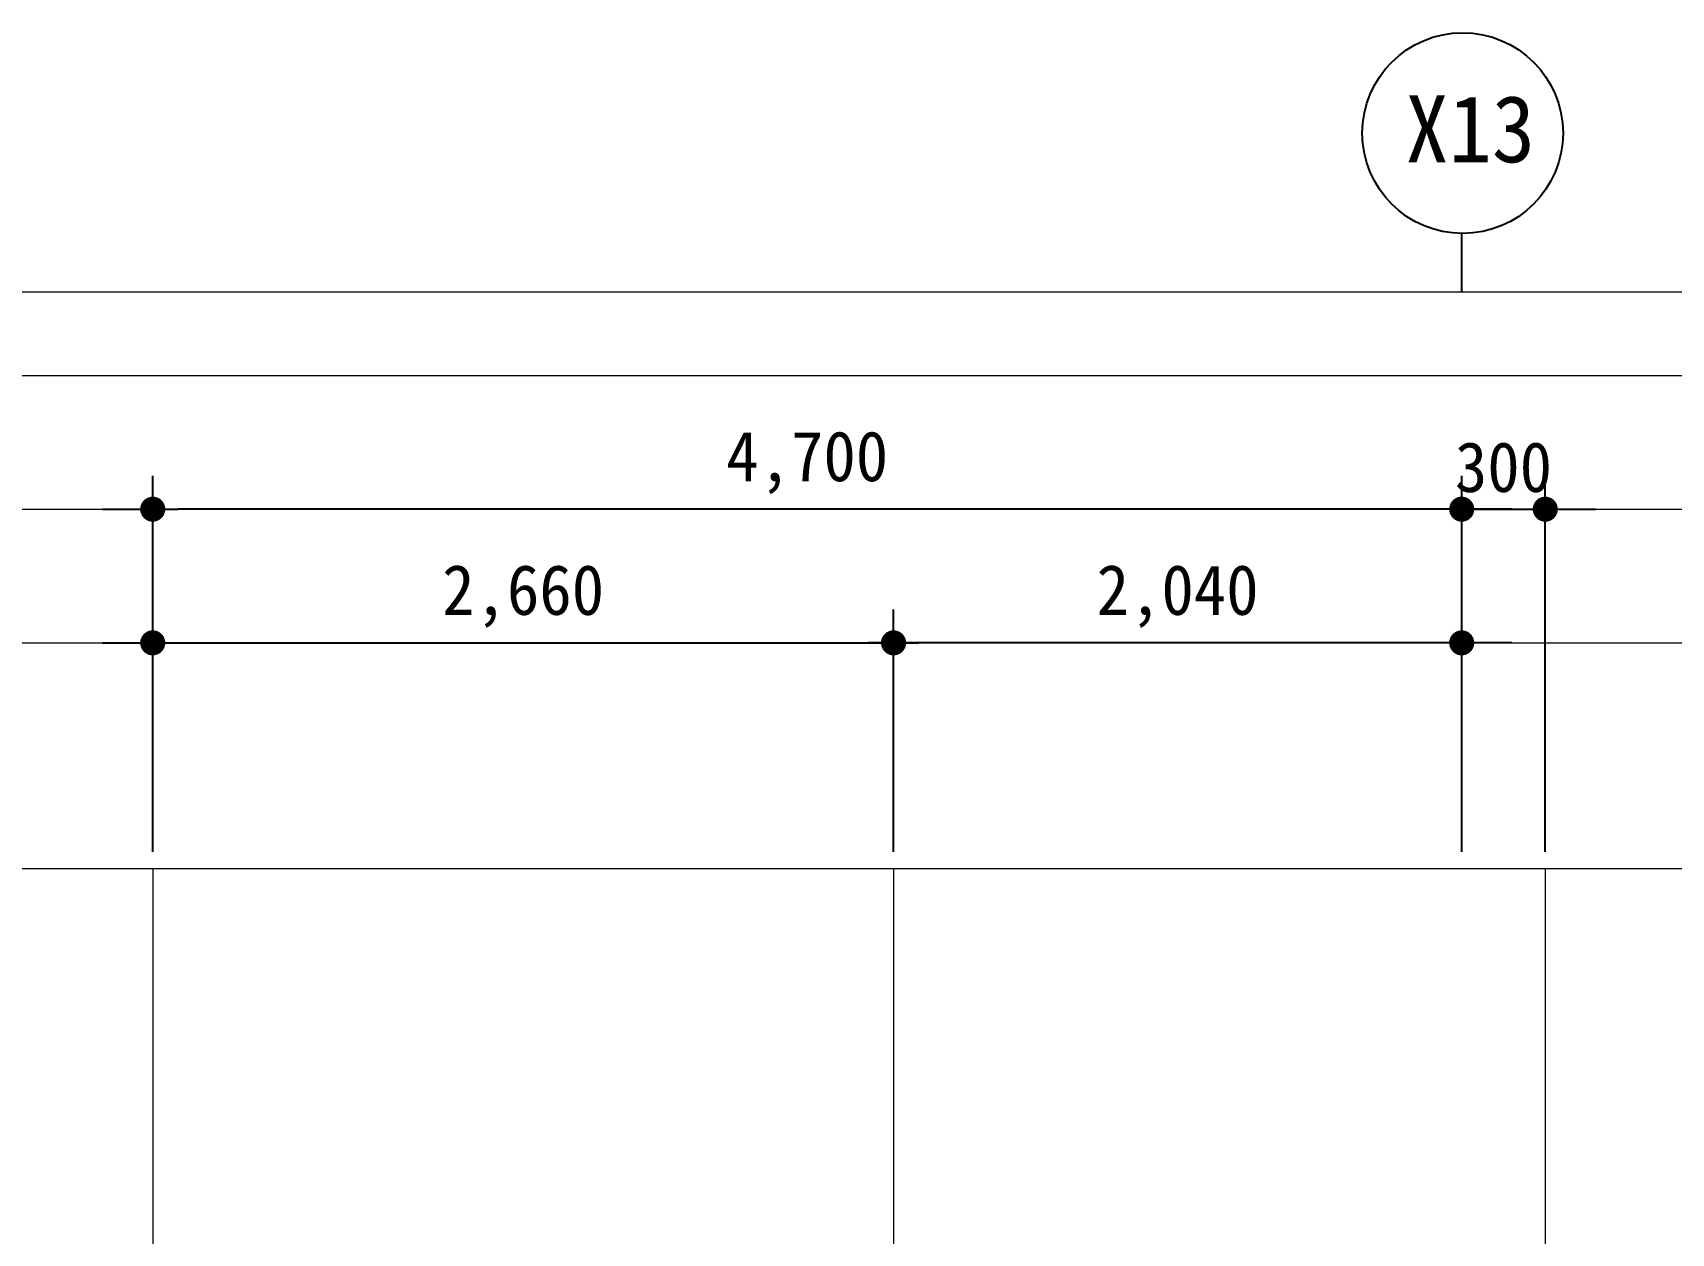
# Model space of a CAD drawing. Header units: millimetres. Extents: x -423835 to -174325, y -1379898 to -1311126.
# Drawn here: x -365345 to -359462, y -1369222 to -1364911 of the extents above; entities that cross this region are included whole.
import ezdxf
from ezdxf.enums import TextEntityAlignment as Align

# ---------------------------------------------------------------- set-up
doc = ezdxf.new("R2010")
doc.units = ezdxf.units.MM
doc.header["$LTSCALE"] = 100
doc.header["$MEASUREMENT"] = 0
doc.header["$PDSIZE"] = -10
doc.linetypes.add('CEN', pattern=[62, 60, -1, 0, -1])
doc.layers.get('0').update_dxf_attribs({"linetype": 'CONTINUOUS'})
doc.layers.get('Defpoints').update_dxf_attribs({"color": 153, "linetype": 'CONTINUOUS'})
for name, color, linetype, lineweight in [('A-AXIS-BUBL', 7, 'CONTINUOUS', 25), ('A-AXIS-LINE', 1, 'CEN', 15), ('A-XXXX-TXT2', 3, 'CONTINUOUS', 25)]:
    doc.layers.add(name, color=color, linetype=linetype, lineweight=lineweight)
doc.layers.add('A-DIMS', color=7, linetype='CONTINUOUS')
doc.layers.add('A-XXXX-NPLT', color=144, linetype='CONTINUOUS', lineweight=0, plot=False)
doc.styles.add('HY울릉도L', font='')
doc.styles.add('돋움체', font='')
doc.styles.get('HY울릉도L').set_extended_font_data('HYwulM')
doc.styles.get('돋움체').set_extended_font_data('DotumChe')
doc.dimstyles.new('CDIM', dxfattribs={"dimtxt": 3, "dimasz": 1.5, "dimexe": 2, "dimexo": 1, "dimgap": 1, "dimtad": 1, "dimdec": 0, "dimrnd": 0.5, "dimzin": 0, "dimdsep": 32, "dimlunit": 6, "dimtxsty": 'HY울릉도L', "dimblk1": '_CIDOT', "dimblk2": '_CIDOT', "dimsah": 1, "dimcen": 5.5, "dimclrd": 2, "dimclre": 2, "dimclrt": 7, "dimadec": 0, "dimazin": 0, "dimtfac": 1, "dimtdec": 0, "dimtix": 1, "dimtmove": 2, "dimatfit": 1, "dimldrblk": '_CIDOT', "dimfxl": 1, "dimtolj": 1, "dimtzin": 0, "dimlwd": -1, "dimarcsym": 0})

# ---------------------------------------------------------------- blocks, each defined once
blk = doc.blocks.new('A$C028158C4')
at = {"layer": 'A-AXIS-BUBL', "ltscale": 0.2}
blk.add_line((0, 0), (0, 175.2), dxfattribs=at)
blk.add_circle((2.9, 475.4), 300.3, dxfattribs=at)
blk = doc.blocks.new('_CIDOT')
at = {"color": 0, "linetype": 'ByBlock'}
blk.add_line((2, 0), (-1, 0), dxfattribs=at)
at = {"color": 0, "linetype": 'ByBlock', "const_width": 0.5}
blk.add_lwpolyline([(-0.25, 0, 1), (0.25, 0, 1)], format="xyb", close=True, dxfattribs=at)
blk = doc.blocks.new('*D484')
at = {"layer": 'A-DIMS', "lineweight": -2, "transparency": 16777216}
for p, q in [((-364914.2, -1367851.9), (-364914.2, -1366501.9)), ((-360214.2, -1367851.9), (-360214.2, -1366501.9))]:
    blk.add_line(p, q, dxfattribs=at)
at = {"layer": 'A-DIMS', "transparency": 16777216}
blk.add_line((-360304.2, -1366621.9), (-364824.2, -1366621.9), dxfattribs=at)
at = {"layer": 'Defpoints', "color": 0, "transparency": 16777216}
for p in [(-364914.2, -1366621.9), (-364914.2, -1367911.9), (-360214.2, -1367911.9)]:
    blk.add_point(p, dxfattribs=at)
at = {"layer": 'A-DIMS', "transparency": 16777216, "xscale": 90, "yscale": 90, "zscale": 90, "rotation": 180}
blk.add_blockref('_CIDOT', (-364914.2, -1366621.9), dxfattribs=at)
at = {"layer": 'A-DIMS', "transparency": 16777216, "xscale": 90, "yscale": 90, "zscale": 90}
blk.add_blockref('_CIDOT', (-360214.2, -1366621.9), dxfattribs=at)
at = {"layer": 'A-DIMS', "color": 3, "transparency": 16777216, "insert": (-362564.2, -1366454.7), "char_height": 180, "attachment_point": 5, "style": '돋움체'}
blk.add_mtext('\\A1;4,700', dxfattribs=at)
blk = doc.blocks.new('*D485')
at = {"layer": 'A-DIMS', "lineweight": -2, "transparency": 16777216}
for p, q in [((-364914.2, -1367851.9), (-364914.2, -1366981.9)), ((-362254.2, -1367851.9), (-362254.2, -1366981.9))]:
    blk.add_line(p, q, dxfattribs=at)
at = {"layer": 'A-DIMS', "transparency": 16777216}
blk.add_line((-364824.2, -1367101.9), (-362344.2, -1367101.9), dxfattribs=at)
at = {"layer": 'Defpoints', "color": 0, "transparency": 16777216}
for p in [(-362254.2, -1367101.9), (-364914.2, -1367911.9), (-362254.2, -1367911.9)]:
    blk.add_point(p, dxfattribs=at)
at = {"layer": 'A-DIMS', "transparency": 16777216, "xscale": 90, "yscale": 90, "zscale": 90, "rotation": 180}
blk.add_blockref('_CIDOT', (-364914.2, -1367101.9), dxfattribs=at)
at = {"layer": 'A-DIMS', "transparency": 16777216, "xscale": 90, "yscale": 90, "zscale": 90}
blk.add_blockref('_CIDOT', (-362254.2, -1367101.9), dxfattribs=at)
at = {"layer": 'A-DIMS', "color": 3, "transparency": 16777216, "insert": (-363584.2, -1366934.7), "char_height": 180, "attachment_point": 5, "style": '돋움체'}
blk.add_mtext('\\A1;2,660', dxfattribs=at)
blk = doc.blocks.new('*D486')
at = {"layer": 'A-DIMS', "lineweight": -2, "transparency": 16777216}
for p, q in [((-362254.2, -1367851.9), (-362254.2, -1366981.9)), ((-360214.2, -1367851.9), (-360214.2, -1366981.9))]:
    blk.add_line(p, q, dxfattribs=at)
at = {"layer": 'A-DIMS', "transparency": 16777216}
blk.add_line((-360304.2, -1367101.9), (-362164.2, -1367101.9), dxfattribs=at)
at = {"layer": 'Defpoints', "color": 0, "transparency": 16777216}
for p in [(-362254.2, -1367101.9), (-362254.2, -1367911.9), (-360214.2, -1367911.9)]:
    blk.add_point(p, dxfattribs=at)
at = {"layer": 'A-DIMS', "transparency": 16777216, "xscale": 90, "yscale": 90, "zscale": 90, "rotation": 180}
blk.add_blockref('_CIDOT', (-362254.2, -1367101.9), dxfattribs=at)
at = {"layer": 'A-DIMS', "transparency": 16777216, "xscale": 90, "yscale": 90, "zscale": 90}
blk.add_blockref('_CIDOT', (-360214.2, -1367101.9), dxfattribs=at)
at = {"layer": 'A-DIMS', "color": 3, "transparency": 16777216, "insert": (-361234.2, -1366934.7), "char_height": 180, "attachment_point": 5, "style": '돋움체'}
blk.add_mtext('\\A1;2,040', dxfattribs=at)
blk = doc.blocks.new('*D487')
at = {"layer": 'A-DIMS', "lineweight": -2, "transparency": 16777216}
for p, q in [((-360214.2, -1367851.9), (-360214.2, -1366501.9)), ((-359914.2, -1367851.9), (-359914.2, -1366501.9))]:
    blk.add_line(p, q, dxfattribs=at)
at = {"layer": 'A-DIMS', "transparency": 16777216}
for p, q in [((-360304.2, -1366621.9), (-360394.2, -1366621.9)), ((-360214.2, -1366621.9), (-359914.2, -1366621.9)), ((-359824.2, -1366621.9), (-359734.2, -1366621.9))]:
    blk.add_line(p, q, dxfattribs=at)
at = {"layer": 'Defpoints', "color": 0, "transparency": 16777216}
for p in [(-359914.2, -1366621.9), (-360214.2, -1367911.9), (-359914.2, -1367911.9)]:
    blk.add_point(p, dxfattribs=at)
at = {"layer": 'A-DIMS', "transparency": 16777216, "xscale": 90, "yscale": 90, "zscale": 90}
blk.add_blockref('_CIDOT', (-360214.2, -1366621.9), dxfattribs=at)
at = {"layer": 'A-DIMS', "transparency": 16777216, "xscale": 90, "yscale": 90, "zscale": 90, "rotation": 180}
blk.add_blockref('_CIDOT', (-359914.2, -1366621.9), dxfattribs=at)
at = {"layer": 'A-DIMS', "color": 3, "transparency": 16777216, "insert": (-360064.2, -1366471.7), "char_height": 180, "attachment_point": 5, "style": '돋움체'}
blk.add_mtext('\\A1;300', dxfattribs=at)

msp = doc.modelspace()

# ---------------------------------------------------------------- linework, layer by layer
at = {"layer": 'A-AXIS-LINE', "ltscale": 50}
for points in [[(-364914.2, -1367911.9), (-364914.2, -1371886.9)], [(-362254.2, -1367911.9), (-362254.2, -1374711.9)], [(-359914.2, -1367911.9), (-359914.2, -1374711.9)]]:
    msp.add_lwpolyline(points, dxfattribs=at)
at = {"layer": 'A-XXXX-NPLT'}
for points in [[(-356344.2, -1376781.9), (-368484.2, -1376781.9), (-368484.2, -1365841.9), (-356344.2, -1365841.9)], [(-356644.2, -1376481.9), (-368184.2, -1376481.9), (-368184.2, -1366141.9), (-356644.2, -1366141.9)], [(-357124.2, -1376001.9), (-367704.2, -1376001.9), (-367704.2, -1366621.9), (-357124.2, -1366621.9)], [(-357604.2, -1375521.9), (-367224.2, -1375521.9), (-367224.2, -1367101.9), (-357604.2, -1367101.9)], [(-358414.2, -1374711.9), (-366414.2, -1374711.9), (-366414.2, -1367911.9), (-358414.2, -1367911.9)]]:
    msp.add_lwpolyline(points, close=True, dxfattribs=at)

# ---------------------------------------------------------------- block references
at = {"xscale": 1.2, "yscale": 1.2, "zscale": 1.2}
msp.add_blockref('A$C028158C4', (-360214.2, -1365841.9), dxfattribs=at)

# ---------------------------------------------------------------- texts
at = {"layer": 'A-XXXX-TXT2', "ltscale": 0.2, "style": '돋움체'}
msp.add_text('X13', height=240.23, dxfattribs=at).set_placement((-360183.5, -1365258.1), align=Align.MIDDLE)

# ---------------------------------------------------------------- dimensions: what is measured, and where the dimension line sits
at = {"layer": 'A-DIMS'}
for base, p1, p2, picture, middle in [((-364914.2, -1366621.9), (-360214.2, -1367911.9), (-364914.2, -1367911.9), '*D484', (-362564.2, -1366454.7)), ((-362254.2, -1367101.9), (-364914.2, -1367911.9), (-362254.2, -1367911.9), '*D485', (-363584.2, -1366934.7))]:
    dim = msp.add_linear_dim(base=base, p1=p1, p2=p2, dimstyle='CDIM', override={"dimscale": 60, "dimtxsty": '돋움체', "dimclrd": 256, "dimclre": 256, "dimclrt": 3}, dxfattribs=at)
    dim.commit()
    dim.dimension.update_dxf_attribs({"geometry": picture, "text_midpoint": middle})
for base, p2, picture, middle in [((-359914.2, -1366621.9), (-359914.2, -1367911.9), '*D487', (-360064.2, -1366471.7)), ((-362254.2, -1367101.9), (-362254.2, -1367911.9), '*D486', (-361234.2, -1366934.7))]:
    dim = msp.add_linear_dim(base=base, p1=(-360214.2, -1367911.9), p2=p2, angle=180, dimstyle='CDIM', override={"dimscale": 60, "dimtxsty": '돋움체', "dimclrd": 256, "dimclre": 256, "dimclrt": 3}, dxfattribs=at)
    dim.commit()
    dim.dimension.update_dxf_attribs({"geometry": picture, "text_midpoint": middle})

doc.saveas('drawing.dxf')
